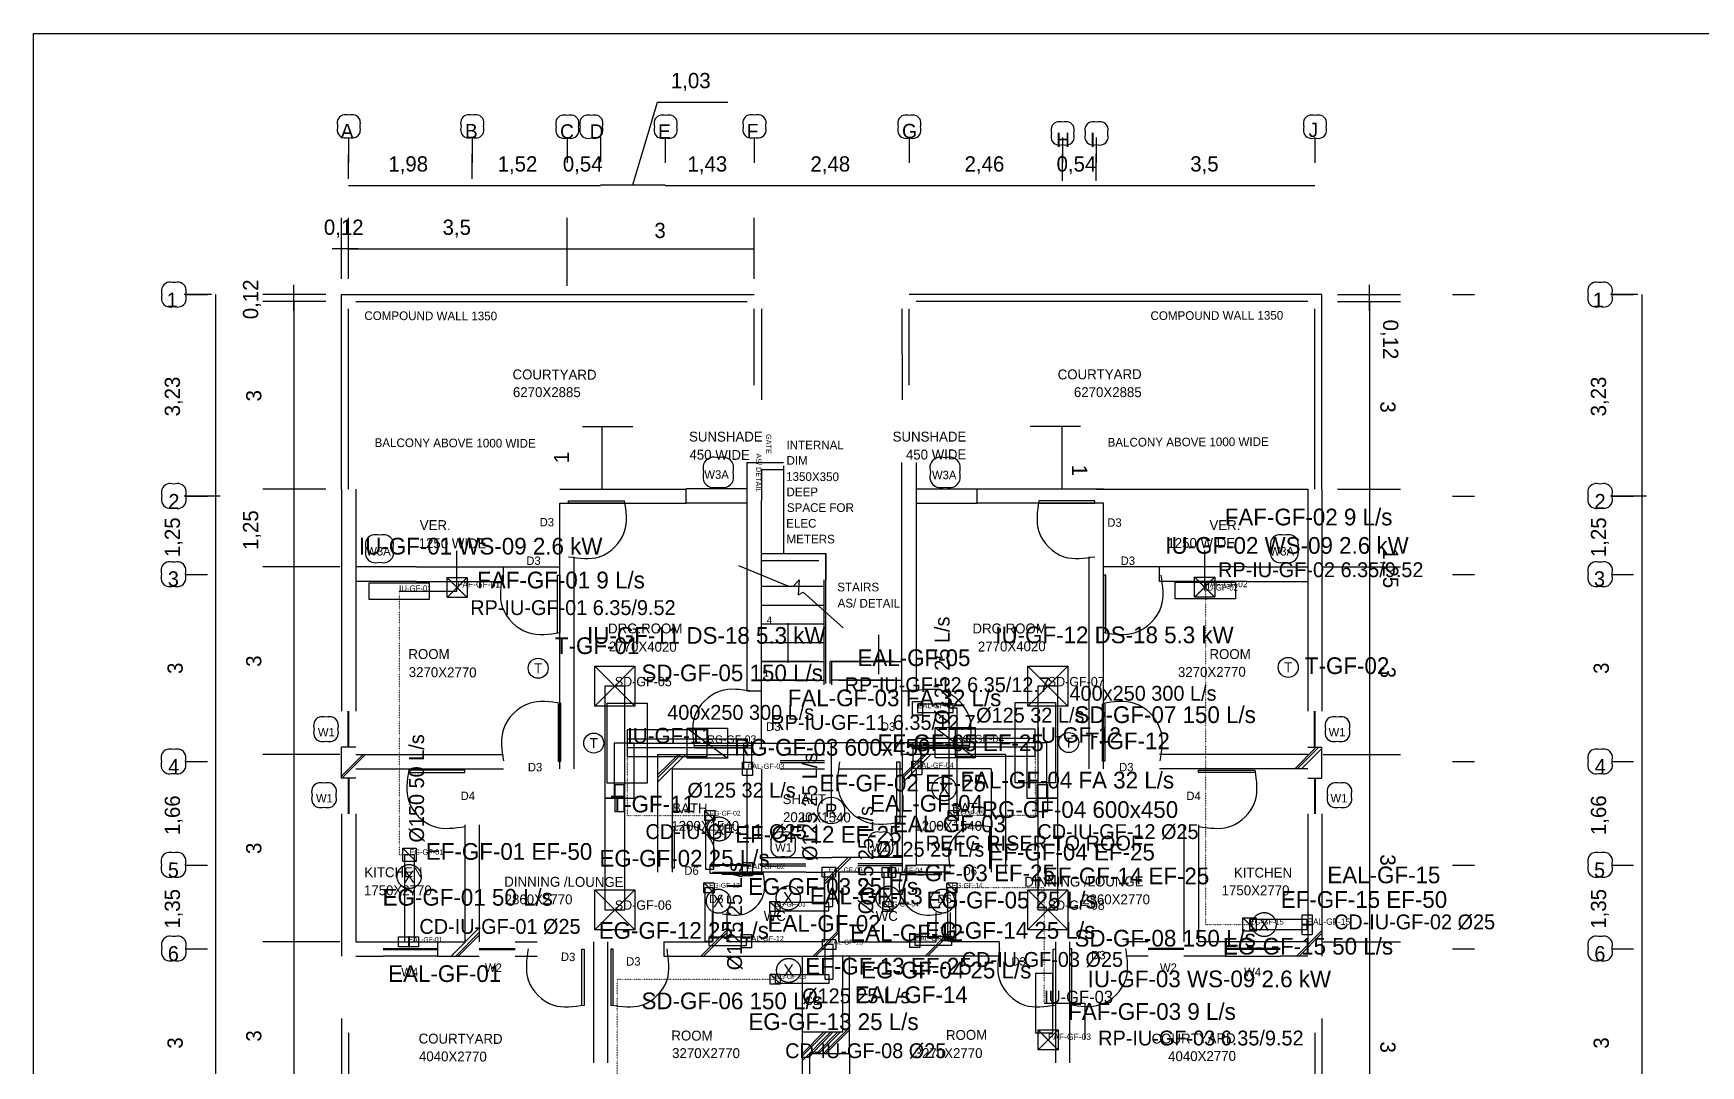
# Model space of a CAD drawing. Header units: millimetres. Extents: x 30 to 55791, y -4580 to 38782.
# Drawn here: x 2538 to 27496, y 23334 to 38782 of the extents above; entities that cross this region are included whole.
import ezdxf
from ezdxf.enums import TextEntityAlignment as Align

# ---------------------------------------------------------------- set-up
doc = ezdxf.new("R2010")
doc.units = ezdxf.units.MM
doc.linetypes.add('DASHED', pattern=[1.524, 1.27, -0.254])
doc.linetypes.add('DOT', pattern=[0.508, 0, -0.508])
for name, color, linetype in [('A-ARCH-REF', 8, 'CONTINUOUS'), ('M-ANNO', 7, 'CONTINUOUS'), ('M-CTRL', 200, 'CONTINUOUS'), ('M-DUCT-EXHS', 6, 'DASHED'), ('M-DUCT-FRSH', 4, 'DASHED'), ('M-DUCT-RETN', 3, 'CONTINUOUS'), ('M-DUCT-SUPP', 5, 'CONTINUOUS'), ('M-EQPM', 1, 'CONTINUOUS'), ('M-PIPE-COND', 140, 'DOT'), ('M-PIPE-REFG', 30, 'CONTINUOUS')]:
    doc.layers.add(name, color=color, linetype=linetype)

msp = doc.modelspace()

# ---------------------------------------------------------------- linework, layer by layer
at = {"layer": 'A-ARCH-REF'}
for p, q in [((2538, 2452), (2538, 38782)), ((2538, 38782), (55791, 38782)), ((11512, 36516), (11882, 37752)), ((11882, 37752), (12936, 37752)), ((7257, 37222), (7257, 36846)), ((9105, 37222), (9105, 36846)), ((10529, 37222), (10529, 36846)), ((11029, 37228), (11029, 36858)), ((11994, 37222), (11994, 36846)), ((13330, 37222), (13330, 36846)), ((15648, 37222), (15648, 36846)), ((17943, 37222), (17943, 36846)), ((18449, 37222), (18449, 36846)), ((21721, 37222), (21721, 36846)), ((7257, 36604), (7257, 36975)), ((9105, 36604), (9105, 36975)), ((9105, 36604), (9105, 36975)), ((17943, 36575), (17943, 36975)), ((18449, 36575), (18449, 36975)), ((7257, 36504), (9105, 36504)), ((9105, 36504), (10529, 36504)), ((10529, 36504), (11029, 36504)), ((11029, 36516), (11994, 36516)), ((11994, 36504), (13330, 36504)), ((13330, 36504), (15648, 36504)), ((15648, 36504), (17943, 36504)), ((17943, 36504), (18449, 36504)), ((18449, 36504), (21721, 36504)), ((7151, 35110), (7151, 36022)), ((7257, 35110), (7257, 36022)), ((7257, 35110), (7257, 36022)), ((10529, 35051), (10529, 36022)), ((10529, 35004), (10529, 36022)), ((13330, 35110), (13330, 36022)), ((7151, 35557), (7010, 35557)), ((7257, 35557), (7151, 35557)), ((7399, 35557), (7257, 35557)), ((7257, 35557), (10529, 35557)), ((10529, 35557), (13330, 35557)), ((6439, 34874), (6439, 35016)), ((22539, 34874), (22539, 35016)), ((5204, 34874), (4798, 34874)), ((4815, 34874), (5145, 34874)), ((5263, 34874), (5263, 31856)), ((6916, 34874), (5975, 34874)), ((6916, 34769), (5975, 34769)), ((6916, 34769), (5975, 34769)), ((6439, 34769), (6439, 34874)), ((6439, 34627), (6439, 34769)), ((6439, 34769), (6439, 31962)), ((7151, 34874), (13330, 34874)), ((7151, 31962), (7151, 34874)), ((7363, 34769), (13224, 34769)), ((21827, 34874), (15648, 34874)), ((21615, 34769), (15754, 34769)), ((21827, 31962), (21827, 34874)), ((22062, 34874), (23004, 34874)), ((22062, 34769), (23004, 34769)), ((22062, 34769), (23004, 34769)), ((22539, 34769), (22539, 34874)), ((22539, 34627), (22539, 34769)), ((22539, 34769), (22539, 31962)), ((23781, 34874), (24110, 34874)), ((26558, 34874), (26146, 34874)), ((26170, 34874), (26493, 34874)), ((26617, 34874), (26617, 31856)), ((7257, 31962), (7257, 34657)), ((13330, 33515), (13330, 34657)), ((13436, 34657), (13436, 33297)), ((15537, 34657), (15542, 33297)), ((15648, 33515), (15648, 34657)), ((21721, 31962), (21721, 34657)), ((10759, 32897), (11512, 32897)), ((11047, 32897), (11047, 31962)), ((18214, 32897), (17461, 32897)), ((17932, 32897), (17932, 31962)), ((13218, 32362), (13218, 28943)), ((13218, 32362), (13765, 32362)), ((13436, 32256), (13436, 31791)), ((13436, 32256), (13765, 32256)), ((13765, 32309), (13765, 30997)), ((15537, 28937), (15537, 32362)), ((15754, 32362), (15754, 28937)), ((6916, 31962), (5975, 31962)), ((6916, 31962), (5975, 31962)), ((6439, 31962), (6439, 30797)), ((7151, 31962), (7151, 28637)), ((7363, 31962), (7363, 30579)), ((10417, 31962), (12312, 31962)), ((10759, 31962), (11512, 31962)), ((12312, 31750), (12312, 31968)), ((13218, 31968), (12312, 31968)), ((13218, 31968), (13218, 31750)), ((15754, 31968), (15754, 31750)), ((15754, 31968), (16666, 31968)), ((16666, 31750), (16666, 31968)), ((18555, 31962), (16666, 31962)), ((18214, 31962), (17461, 31962)), ((18449, 31962), (21615, 31962)), ((21615, 31962), (21615, 30579)), ((21827, 31962), (21827, 28637)), ((22062, 31962), (23004, 31962)), ((22062, 31962), (23004, 31962)), ((22539, 31962), (22539, 30797)), ((5333, 31856), (4798, 31856)), ((5333, 31856), (4798, 31856)), ((4815, 31856), (5145, 31856)), ((5263, 31856), (5263, 30685)), ((10417, 31750), (12312, 31750)), ((10417, 30797), (10417, 31750)), ((10547, 31750), (10547, 31785)), ((10547, 31785), (11388, 31785)), ((11388, 31750), (10547, 31750)), ((13218, 31750), (12312, 31750)), ((13436, 28943), (13436, 31791)), ((15754, 31750), (16666, 31750)), ((18555, 31750), (16666, 31750)), ((18426, 31785), (17590, 31785)), ((17590, 31750), (18426, 31750)), ((18426, 31750), (18426, 31785)), ((18555, 30797), (18555, 31750)), ((23781, 31856), (24110, 31856)), ((26687, 31856), (26146, 31856)), ((26687, 31856), (26146, 31856)), ((26170, 31856), (26493, 31856)), ((26617, 31856), (26617, 30685)), ((10417, 27778), (10417, 30950)), ((10635, 27778), (10635, 30950)), ((13436, 30997), (14401, 30997)), ((14401, 29055), (14401, 30997)), ((14401, 30997), (14401, 30602)), ((18343, 27778), (18343, 30950)), ((18555, 27778), (18555, 30950)), ((7128, 30797), (5975, 30797)), ((7128, 30797), (5975, 30797)), ((6439, 30797), (6439, 27990)), ((8275, 30797), (7363, 30797)), ((8275, 30797), (9576, 30797)), ((9576, 30579), (9576, 30797)), ((9576, 30797), (10417, 30797)), ((13095, 30820), (13842, 30508)), ((13436, 30891), (14295, 30891)), ((19397, 30797), (18555, 30797)), ((20703, 30797), (19397, 30797)), ((19397, 30579), (19397, 30797)), ((20703, 30797), (21615, 30797)), ((21845, 30797), (23004, 30797)), ((21845, 30797), (23004, 30797)), ((22539, 30797), (22539, 27990)), ((4815, 30685), (5145, 30685)), ((5263, 30685), (5263, 27884)), ((7363, 30685), (7363, 28637)), ((8275, 30579), (7363, 30579)), ((8275, 30579), (9576, 30579)), ((10382, 29814), (10382, 30673)), ((10382, 30673), (10417, 30673)), ((10417, 30673), (10417, 29814)), ((13436, 30508), (14377, 30508)), ((13842, 30508), (13918, 30508)), ((13918, 30508), (14001, 30602)), ((14001, 30602), (13989, 30379)), ((14377, 29031), (14377, 30602)), ((18591, 30673), (18555, 30673)), ((18555, 30673), (18555, 29814)), ((18591, 29814), (18591, 30673)), ((20703, 30579), (19397, 30579)), ((20703, 30579), (21615, 30579)), ((21615, 30685), (21615, 28637)), ((23781, 30685), (24110, 30685)), ((26170, 30685), (26493, 30685)), ((26617, 30685), (26617, 27884)), ((13436, 30226), (14377, 30226)), ((13989, 30379), (14060, 30420)), ((14060, 30420), (14660, 29885)), ((13830, 29955), (13830, 29720)), ((13436, 29943), (14377, 29943)), ((13830, 29720), (13830, 29361)), ((15195, 29426), (15195, 29779)), ((13436, 29667), (14377, 29667)), ((13436, 29384), (14377, 29384)), ((14295, 29384), (13436, 29384)), ((15431, 29384), (14466, 29384)), ((14466, 29055), (14466, 29384)), ((14489, 29384), (15537, 29384)), ((14489, 29031), (14489, 29384)), ((15195, 29190), (15195, 29426)), ((13436, 29102), (14377, 29102)), ((14271, 29102), (13436, 29102)), ((15431, 29102), (14489, 29102)), ((14595, 29102), (15537, 29102)), ((10394, 28749), (10394, 27890)), ((10435, 27890), (10435, 28749)), ((13218, 28943), (13436, 28943)), ((13436, 28102), (13436, 28943)), ((15537, 28102), (15537, 28943)), ((15754, 28937), (15537, 28937)), ((18543, 27890), (18543, 28749)), ((18579, 28749), (18579, 27890)), ((7251, 28102), (7251, 28637)), ((7263, 28102), (7263, 28637)), ((21715, 28102), (21715, 28637)), ((21727, 28102), (21727, 28637)), ((7128, 27990), (5975, 27990)), ((7128, 27990), (5975, 27990)), ((6439, 27990), (6439, 25189)), ((7363, 28102), (7151, 28102)), ((7151, 27637), (7151, 28102)), ((7151, 27666), (7475, 27990)), ((7157, 27637), (7510, 27990)), ((7363, 27990), (9576, 27990)), ((11882, 27643), (12230, 27990)), ((11882, 27684), (12194, 27990)), ((11882, 27578), (12300, 27990)), ((11882, 27990), (11882, 26230)), ((11882, 27990), (13436, 27990)), ((12436, 28125), (13289, 28125)), ((13289, 28084), (12436, 28084)), ((13289, 28125), (13289, 28084)), ((13718, 27990), (14383, 27990)), ((15542, 27631), (15901, 27990)), ((15542, 27666), (15866, 27990)), ((15542, 27560), (15972, 27990)), ((15542, 27990), (15542, 26230)), ((17090, 27990), (15542, 27990)), ((16543, 28125), (15690, 28125)), ((15690, 28125), (15690, 28084)), ((15690, 28084), (16543, 28084)), ((17090, 27990), (17090, 26230)), ((21615, 27990), (19397, 27990)), ((21421, 27778), (21739, 28102)), ((21456, 27778), (21780, 28102)), ((21521, 27778), (21827, 28078)), ((21615, 28102), (21827, 28102)), ((21827, 27637), (21827, 28102)), ((21845, 27990), (23004, 27990)), ((21845, 27990), (23004, 27990)), ((22539, 27990), (22539, 25189)), ((4815, 27884), (5145, 27884)), ((5263, 27884), (5263, 26336)), ((7363, 27778), (9576, 27778)), ((8999, 27754), (8152, 27754)), ((8152, 27719), (8999, 27719)), ((8999, 27719), (8999, 27754)), ((10394, 27890), (10435, 27890)), ((12100, 27778), (12100, 26230)), ((12100, 27778), (13218, 27778)), ((13218, 27778), (13218, 26336)), ((13436, 27778), (13436, 26230)), ((13718, 27902), (14383, 27902)), ((13718, 27872), (14383, 27872)), ((13718, 27778), (14383, 27778)), ((14595, 27778), (15542, 27778)), ((15466, 26978), (15466, 27878)), ((15466, 27878), (15507, 27878)), ((15507, 27878), (15507, 26978)), ((15754, 27778), (15754, 26336)), ((16878, 27778), (15754, 27778)), ((16878, 27778), (16878, 26230)), ((18579, 27890), (18543, 27890)), ((21615, 27778), (19397, 27778)), ((19979, 27719), (19979, 27754)), ((19979, 27754), (20827, 27754)), ((20827, 27719), (19979, 27719)), ((23781, 27884), (24110, 27884)), ((26170, 27884), (26493, 27884)), ((26617, 27884), (26617, 26336)), ((7363, 27637), (7151, 27637)), ((7251, 27637), (7251, 27101)), ((7263, 27637), (7263, 27101)), ((21615, 27637), (21827, 27637)), ((21715, 27637), (21715, 27101)), ((21727, 27637), (21727, 27101)), ((7151, 27101), (7151, 24971)), ((7363, 27101), (7363, 25189)), ((21615, 27101), (21615, 25189)), ((21827, 27101), (21827, 24971)), ((8999, 26937), (8999, 25189)), ((9211, 26937), (9211, 25189)), ((12100, 26289), (12100, 26907)), ((12130, 26907), (12130, 26289)), ((16849, 26907), (16849, 26289)), ((16872, 26289), (16872, 26907)), ((19762, 26937), (19762, 25189)), ((19979, 26937), (19979, 25189)), ((4815, 26336), (5145, 26336)), ((5263, 26336), (5263, 25083)), ((12130, 26289), (12100, 26289)), ((12706, 26336), (13218, 26336)), ((12706, 26230), (13436, 26230)), ((12847, 26195), (12847, 26219)), ((12847, 26219), (13465, 26219)), ((13436, 26230), (13106, 26230)), ((13436, 26448), (14101, 26448)), ((13436, 26354), (14101, 26354)), ((13436, 26325), (14101, 26325)), ((14101, 26230), (13436, 26230)), ((14101, 26448), (14489, 26448)), ((14101, 26230), (14383, 26230)), ((14101, 26230), (14383, 26230)), ((14383, 26048), (14778, 26448)), ((14383, 26089), (14736, 26448)), ((14383, 26230), (14383, 25189)), ((14383, 26230), (14383, 25189)), ((14383, 26230), (14383, 25189)), ((14383, 25189), (14383, 26230)), ((14383, 25189), (14383, 26230)), ((14383, 25189), (14383, 26230)), ((14878, 26448), (14489, 26448)), ((14595, 26230), (14595, 25189)), ((14878, 26230), (14595, 26230)), ((14595, 26230), (14595, 25189)), ((14878, 26230), (14595, 26230)), ((14595, 26230), (14595, 25189)), ((14595, 25189), (14595, 26230)), ((14595, 25189), (14595, 26230)), ((14595, 25189), (14595, 26230)), ((15542, 26448), (14878, 26448)), ((15542, 26354), (14878, 26354)), ((15542, 26325), (14878, 26325)), ((14878, 26230), (15542, 26230)), ((16131, 26219), (15513, 26219)), ((16266, 26230), (15542, 26230)), ((15542, 26230), (15872, 26230)), ((16266, 26336), (15754, 26336)), ((16131, 26195), (16131, 26219)), ((16849, 26289), (16872, 26289)), ((23781, 26336), (24110, 26336)), ((26170, 26336), (26493, 26336)), ((26617, 26336), (26617, 25083)), ((13465, 26195), (12847, 26195)), ((15513, 26195), (16131, 26195)), ((12706, 25189), (12706, 25624)), ((12924, 25189), (12924, 25624)), ((16054, 25189), (16054, 25624)), ((16266, 25189), (16266, 25624)), ((8793, 24971), (9211, 25395)), ((8864, 24971), (9211, 25324)), ((8899, 24971), (9211, 25289)), ((12530, 24971), (12924, 25365)), ((12571, 24971), (12924, 25324)), ((14213, 24971), (14595, 25360)), ((14248, 24971), (14595, 25324)), ((15890, 24971), (16266, 25354)), ((15925, 24971), (16266, 25318)), ((21444, 24971), (21827, 25354)), ((21486, 24971), (21827, 25318)), ((4815, 25083), (5145, 25083)), ((5263, 25083), (5263, 22276)), ((7128, 25189), (5975, 25189)), ((7128, 25189), (5975, 25189)), ((6439, 25189), (6439, 22388)), ((7363, 25189), (7775, 25189)), ((7363, 24971), (7775, 24971)), ((7775, 25189), (8587, 25189)), ((7775, 25089), (8587, 25089)), ((7775, 25071), (8587, 25071)), ((8587, 24971), (7775, 24971)), ((8587, 25189), (8587, 24971)), ((8587, 24971), (9211, 24971)), ((8593, 25189), (8999, 25189)), ((9211, 25089), (9752, 25089)), ((9211, 25071), (9752, 25071)), ((9752, 25189), (10082, 25189)), ((9752, 24971), (10082, 24971)), ((10747, 24236), (10747, 25077)), ((10747, 25077), (10782, 25077)), ((10782, 25077), (10782, 24236)), ((10923, 25189), (10923, 23376)), ((11135, 25189), (11135, 23376)), ((11218, 25077), (11182, 25077)), ((11182, 25077), (11182, 24236)), ((11218, 24236), (11218, 25077)), ((11977, 25189), (12706, 25189)), ((11977, 25189), (11977, 24971)), ((11977, 24971), (14507, 24971)), ((14383, 25189), (12924, 25189)), ((14054, 23841), (14054, 24971)), ((16996, 24971), (14466, 24971)), ((14595, 25189), (16054, 25189)), ((14654, 23841), (14654, 24971)), ((14754, 23518), (14754, 24971)), ((16996, 25189), (16266, 25189)), ((16996, 25189), (16996, 24971)), ((17802, 24236), (17802, 25077)), ((17802, 25077), (17837, 25077)), ((17837, 25189), (17837, 23376)), ((17837, 25077), (17837, 24236)), ((18049, 25189), (18049, 23376)), ((18085, 25083), (18049, 25083)), ((18049, 25083), (18049, 24241)), ((18085, 24241), (18085, 25083)), ((19226, 25189), (18891, 25189)), ((19226, 24971), (18891, 24971)), ((19762, 25089), (19226, 25089)), ((19762, 25071), (19226, 25071)), ((20385, 24971), (19762, 24971)), ((20379, 25189), (19979, 25189)), ((21203, 25189), (20385, 25189)), ((20385, 25189), (20385, 24971)), ((21203, 25089), (20385, 25089)), ((21203, 25071), (20385, 25071)), ((20385, 24971), (21203, 24971)), ((21615, 25189), (21203, 25189)), ((21615, 24971), (21203, 24971)), ((21845, 25189), (23004, 25189)), ((21845, 25189), (23004, 25189)), ((22539, 25189), (22539, 22388)), ((23781, 25083), (24110, 25083)), ((26170, 25083), (26493, 25083)), ((26617, 25083), (26617, 22276)), ((7151, 24041), (7151, 22170)), ((21827, 24041), (21827, 22170)), ((7257, 23824), (7257, 22388)), ((14477, 23841), (14054, 23412)), ((14372, 23841), (14054, 23518)), ((14413, 23841), (14054, 23482)), ((14054, 22388), (14054, 23841)), ((14054, 23841), (14654, 23841)), ((14513, 23841), (14195, 23518)), ((14583, 23841), (14260, 23518)), ((14619, 23841), (14295, 23518)), ((14754, 23906), (14366, 23518)), ((14754, 23871), (14401, 23518)), ((21721, 23824), (21721, 22388)), ((14160, 22388), (14160, 23518)), ((14160, 23518), (14754, 23518)), ((14754, 23518), (14754, 22388))]:
    msp.add_line(p, q, dxfattribs=at)
for points in [[(7260, 37558), (7168, 37558), (7093, 37483), (7093, 37390)], [(7428, 37390), (7428, 37483), (7353, 37558), (7260, 37558)], [(9108, 37558), (9015, 37558), (8940, 37483), (8940, 37390)], [(9276, 37390), (9276, 37483), (9201, 37558), (9108, 37558)], [(10532, 37552), (10439, 37552), (10364, 37477), (10364, 37384)], [(10700, 37384), (10700, 37477), (10625, 37552), (10532, 37552)], [(10891, 37552), (10798, 37552), (10723, 37477), (10723, 37384)], [(11059, 37384), (11059, 37477), (10984, 37552), (10891, 37552)], [(12003, 37552), (11910, 37552), (11835, 37477), (11835, 37384)], [(12171, 37384), (12171, 37477), (12096, 37552), (12003, 37552)], [(13333, 37558), (13240, 37558), (13165, 37483), (13165, 37390)], [(13501, 37390), (13501, 37483), (13426, 37558), (13333, 37558)], [(15651, 37552), (15559, 37552), (15484, 37477), (15484, 37384)], [(15819, 37384), (15819, 37477), (15744, 37552), (15651, 37552)], [(17946, 37452), (17854, 37452), (17779, 37377), (17779, 37284)], [(18114, 37284), (18114, 37377), (18039, 37452), (17946, 37452)], [(18452, 37452), (18360, 37452), (18285, 37377), (18285, 37284)], [(18620, 37284), (18620, 37377), (18545, 37452), (18452, 37452)], [(21724, 37552), (21631, 37552), (21556, 37477), (21556, 37384)], [(21892, 37384), (21892, 37477), (21817, 37552), (21724, 37552)], [(7093, 37390), (7093, 37297), (7168, 37222), (7260, 37222)], [(7260, 37222), (7353, 37222), (7428, 37297), (7428, 37390)], [(8940, 37390), (8940, 37297), (9015, 37222), (9108, 37222)], [(9108, 37222), (9201, 37222), (9276, 37297), (9276, 37390)], [(10364, 37384), (10364, 37292), (10439, 37216), (10532, 37216)], [(10532, 37216), (10625, 37216), (10700, 37292), (10700, 37384)], [(10723, 37384), (10723, 37292), (10798, 37216), (10891, 37216)], [(10891, 37216), (10984, 37216), (11059, 37292), (11059, 37384)], [(11835, 37384), (11835, 37292), (11910, 37216), (12003, 37216)], [(12003, 37216), (12096, 37216), (12171, 37292), (12171, 37384)], [(13165, 37390), (13165, 37297), (13240, 37222), (13333, 37222)], [(13333, 37222), (13426, 37222), (13501, 37297), (13501, 37390)], [(15484, 37384), (15484, 37292), (15559, 37216), (15651, 37216)], [(15651, 37216), (15744, 37216), (15819, 37292), (15819, 37384)], [(17779, 37284), (17779, 37191), (17854, 37116), (17946, 37116)], [(17946, 37116), (18039, 37116), (18114, 37191), (18114, 37284)], [(18285, 37284), (18285, 37191), (18360, 37116), (18452, 37116)], [(18452, 37116), (18545, 37116), (18620, 37191), (18620, 37284)], [(21556, 37384), (21556, 37292), (21631, 37216), (21724, 37216)], [(21724, 37216), (21817, 37216), (21892, 37292), (21892, 37384)], [(4642, 35051), (4543, 35051), (4462, 34971), (4462, 34872)], [(4821, 34872), (4821, 34971), (4741, 35051), (4642, 35051)], [(25990, 35051), (25891, 35051), (25811, 34971), (25811, 34872)], [(26170, 34872), (26170, 34971), (26089, 35051), (25990, 35051)], [(4462, 34872), (4462, 34772), (4543, 34692), (4642, 34692)], [(4642, 34692), (4741, 34692), (4821, 34772), (4821, 34872)], [(25811, 34872), (25811, 34772), (25891, 34692), (25990, 34692)], [(25990, 34692), (26089, 34692), (26170, 34772), (26170, 34872)], [(12792, 32432), (12670, 32432), (12571, 32334), (12571, 32212)], [(12571, 32212), (12571, 32090), (12670, 31991), (12792, 31991)], [(13012, 32212), (13012, 32334), (12913, 32432), (12792, 32432)], [(12792, 31991), (12913, 31991), (13012, 32090), (13012, 32212)], [(16187, 32432), (16065, 32432), (15966, 32334), (15966, 32212)], [(15966, 32212), (15966, 32090), (16065, 31991), (16187, 31991)], [(16407, 32212), (16407, 32334), (16309, 32432), (16187, 32432)], [(16187, 31991), (16309, 31991), (16407, 32090), (16407, 32212)], [(4642, 32038), (4543, 32038), (4462, 31958), (4462, 31859)], [(4821, 31859), (4821, 31958), (4741, 32038), (4642, 32038)], [(25990, 32038), (25891, 32038), (25811, 31958), (25811, 31859)], [(26170, 31859), (26170, 31958), (26089, 32038), (25990, 32038)], [(4462, 31859), (4462, 31760), (4543, 31679), (4642, 31679)], [(4642, 31679), (4741, 31679), (4821, 31760), (4821, 31859)], [(10550, 30950), (11013, 30950), (11388, 31325), (11388, 31788)], [(17590, 31788), (17590, 31325), (17966, 30950), (18429, 30950)], [(25811, 31859), (25811, 31760), (25891, 31679), (25990, 31679)], [(25990, 31679), (26089, 31679), (26170, 31760), (26170, 31859)], [(7719, 31273), (7607, 31273), (7516, 31182), (7516, 31070)], [(7922, 31070), (7922, 31182), (7831, 31273), (7719, 31273)], [(21265, 31273), (21153, 31273), (21062, 31182), (21062, 31070)], [(21468, 31070), (21468, 31182), (21377, 31273), (21265, 31273)], [(7516, 31070), (7516, 30958), (7607, 30867), (7719, 30867)], [(7719, 30867), (7831, 30867), (7922, 30958), (7922, 31070)], [(21062, 31070), (21062, 30958), (21153, 30867), (21265, 30867)], [(21265, 30867), (21377, 30867), (21468, 30958), (21468, 31070)], [(4636, 30867), (4537, 30867), (4456, 30787), (4456, 30688)], [(4815, 30688), (4815, 30787), (4735, 30867), (4636, 30867)], [(25990, 30867), (25891, 30867), (25811, 30787), (25811, 30688)], [(26170, 30688), (26170, 30787), (26089, 30867), (25990, 30867)], [(4456, 30688), (4456, 30589), (4537, 30508), (4636, 30508)], [(4636, 30508), (4735, 30508), (4815, 30589), (4815, 30688)], [(9558, 30676), (9558, 30200), (9944, 29814), (10420, 29814)], [(18558, 29814), (19034, 29814), (19420, 30200), (19420, 30676)], [(25811, 30688), (25811, 30589), (25891, 30508), (25990, 30508)], [(25990, 30508), (26089, 30508), (26170, 30589), (26170, 30688)], [(13292, 28937), (12819, 28937), (12436, 28557), (12436, 28087)], [(16549, 28087), (16549, 28557), (16165, 28937), (15693, 28937)], [(10438, 28755), (9962, 28755), (9576, 28369), (9576, 27893)], [(19408, 27893), (19408, 28369), (19023, 28755), (18546, 28755)], [(6919, 28549), (6820, 28549), (6740, 28468), (6740, 28369)], [(7098, 28369), (7098, 28468), (7018, 28549), (6919, 28549)], [(22059, 28549), (21960, 28549), (21880, 28468), (21880, 28369)], [(22239, 28369), (22239, 28468), (22159, 28549), (22059, 28549)], [(6740, 28369), (6740, 28270), (6820, 28190), (6919, 28190)], [(6919, 28190), (7018, 28190), (7098, 28270), (7098, 28369)], [(21880, 28369), (21880, 28270), (21960, 28190), (22059, 28190)], [(22059, 28190), (22159, 28190), (22239, 28270), (22239, 28369)], [(4636, 28066), (4537, 28066), (4456, 27986), (4456, 27887)], [(4815, 27887), (4815, 27986), (4735, 28066), (4636, 28066)], [(25990, 28066), (25891, 28066), (25811, 27986), (25811, 27887)], [(26170, 27887), (26170, 27986), (26089, 28066), (25990, 28066)], [(4456, 27887), (4456, 27788), (4537, 27707), (4636, 27707)], [(4636, 27707), (4735, 27707), (4815, 27788), (4815, 27887)], [(8158, 27757), (8158, 27291), (8536, 26913), (9002, 26913)], [(14607, 27881), (14607, 27382), (15011, 26978), (15510, 26978)], [(19982, 26913), (20449, 26913), (20827, 27291), (20827, 27757)], [(25811, 27887), (25811, 27788), (25891, 27707), (25990, 27707)], [(25990, 27707), (26089, 27707), (26170, 27788), (26170, 27887)], [(6890, 27560), (6790, 27560), (6710, 27480), (6710, 27381)], [(7069, 27381), (7069, 27480), (6989, 27560), (6890, 27560)], [(22089, 27560), (21990, 27560), (21909, 27480), (21909, 27381)], [(22268, 27381), (22268, 27480), (22188, 27560), (22089, 27560)], [(6710, 27381), (6710, 27282), (6790, 27201), (6890, 27201)], [(6890, 27201), (6989, 27201), (7069, 27282), (7069, 27381)], [(21909, 27381), (21909, 27282), (21990, 27201), (22089, 27201)], [(22089, 27201), (22188, 27201), (22268, 27282), (22268, 27381)], [(12718, 26292), (12718, 26632), (12443, 26907), (12103, 26907)], [(13762, 26825), (13663, 26825), (13583, 26744), (13583, 26645)], [(13942, 26645), (13942, 26744), (13862, 26825), (13762, 26825)], [(15222, 26825), (15123, 26825), (15042, 26744), (15042, 26645)], [(15401, 26645), (15401, 26744), (15321, 26825), (15222, 26825)], [(16875, 26907), (16536, 26907), (16260, 26632), (16260, 26292)], [(4636, 26519), (4537, 26519), (4456, 26438), (4456, 26339)], [(4815, 26339), (4815, 26438), (4735, 26519), (4636, 26519)], [(13583, 26645), (13583, 26546), (13663, 26466), (13762, 26466)], [(13762, 26466), (13862, 26466), (13942, 26546), (13942, 26645)], [(15042, 26645), (15042, 26546), (15123, 26466), (15222, 26466)], [(15222, 26466), (15321, 26466), (15401, 26546), (15401, 26645)], [(25990, 26519), (25891, 26519), (25811, 26438), (25811, 26339)], [(26170, 26339), (26170, 26438), (26089, 26519), (25990, 26519)], [(4456, 26339), (4456, 26240), (4537, 26160), (4636, 26160)], [(4636, 26160), (4735, 26160), (4815, 26240), (4815, 26339)], [(12850, 25607), (13190, 25607), (13465, 25882), (13465, 26222)], [(15519, 26222), (15519, 25882), (15794, 25607), (16134, 25607)], [(25811, 26339), (25811, 26240), (25891, 26160), (25990, 26160)], [(25990, 26160), (26089, 26160), (26170, 26240), (26170, 26339)], [(4642, 25265), (4543, 25265), (4462, 25185), (4462, 25086)], [(4821, 25086), (4821, 25185), (4741, 25265), (4642, 25265)], [(25990, 25265), (25891, 25265), (25811, 25185), (25811, 25086)], [(26170, 25086), (26170, 25185), (26089, 25265), (25990, 25265)], [(4462, 25086), (4462, 24987), (4543, 24906), (4642, 24906)], [(4642, 24906), (4741, 24906), (4821, 24987), (4821, 25086)], [(9946, 25080), (9946, 24617), (10322, 24241), (10785, 24241)], [(11185, 24241), (11648, 24241), (12024, 24617), (12024, 25080)], [(17002, 25080), (17002, 24617), (17377, 24241), (17840, 24241)], [(18052, 24247), (18515, 24247), (18891, 24623), (18891, 25086)], [(25811, 25086), (25811, 24987), (25891, 24906), (25990, 24906)], [(25990, 24906), (26089, 24906), (26170, 24987), (26170, 25086)]]:
    msp.add_spline(points, degree=3, dxfattribs=at)
at = {"layer": 'M-CTRL'}
for centre in [(10095, 29280), (21322, 29294), (10927, 28161), (18037, 28169)]:
    msp.add_circle(centre, 150, dxfattribs=at)
at = {"layer": 'M-DUCT-EXHS'}
for p, q in [((12588, 27150), (12738, 27000)), ((16231, 27150), (16381, 27000)), ((8067, 26590), (8267, 26390)), ((12577, 26070), (12727, 25920)), ((16212, 26071), (16362, 25921)), ((13561, 25790), (13711, 25640)), ((15255, 25790), (15405, 25640)), ((20645, 25546), (20845, 25346)), ((13567, 24705), (13717, 24555))]:
    msp.add_line(p, q, dxfattribs=at)
for points in [[(15699, 28781), (15849, 28781), (15849, 28581), (15699, 28581)], [(12588, 27150), (12738, 27150), (12738, 27000), (12588, 27000)], [(16231, 27150), (16381, 27150), (16381, 27000), (16231, 27000)], [(8067, 26590), (8267, 26590), (8267, 26390), (8067, 26390)], [(13155, 26375), (13305, 26375), (13305, 26175), (13155, 26175)], [(14345, 26302), (14545, 26302), (14545, 26152), (14345, 26152)], [(15245, 26297), (15445, 26297), (15445, 26147), (15245, 26147)], [(12577, 26070), (12727, 26070), (12727, 25920), (12577, 25920)], [(16212, 26071), (16362, 26071), (16362, 25921), (16212, 25921)], [(13561, 25790), (13711, 25790), (13711, 25640), (13561, 25640)], [(15255, 25790), (15405, 25790), (15405, 25640), (15255, 25640)], [(20645, 25546), (20845, 25546), (20845, 25346), (20645, 25346)], [(21533, 25591), (21683, 25591), (21683, 25291), (21533, 25291)], [(8005, 25261), (8305, 25261), (8305, 25111), (8005, 25111)], [(13140, 25295), (13290, 25295), (13290, 25095), (13140, 25095)], [(14350, 25222), (14550, 25222), (14550, 25072), (14350, 25072)], [(15659, 25302), (15809, 25302), (15809, 25102), (15659, 25102)], [(13567, 24705), (13717, 24705), (13717, 24555), (13567, 24555)]]:
    msp.add_lwpolyline(points, close=True, dxfattribs=at)
at = {"layer": 'M-DUCT-EXHS', "linetype": 'DASHED'}
for points in [[(16306, 28744), (15774, 28744), (15774, 28619), (16306, 28619)], [(16368, 27075), (16368, 28681), (16243, 28681), (16243, 27075)], [(12601, 27075), (12601, 26275), (12726, 26275), (12726, 27075)], [(8092, 26490), (8092, 25186), (8242, 25186), (8242, 26490)], [(12663, 26213), (13230, 26213), (13230, 26338), (12663, 26338)], [(14507, 25715), (14507, 26227), (14382, 26227), (14382, 25715)], [(15392, 25715), (15392, 26222), (15267, 26222), (15267, 25715)], [(15330, 26159), (15345, 26159), (15345, 26284), (15330, 26284)], [(12590, 25995), (12590, 25195), (12715, 25195), (12715, 25995)], [(16224, 25996), (16224, 25202), (16349, 25202), (16349, 25996)], [(13636, 25652), (14445, 25652), (14445, 25777), (13636, 25777)], [(20745, 25371), (21608, 25371), (21608, 25521), (20745, 25521)], [(8167, 25261), (8155, 25261), (8155, 25111), (8167, 25111)], [(12652, 25133), (13215, 25133), (13215, 25258), (12652, 25258)], [(16287, 25264), (15734, 25264), (15734, 25139), (16287, 25139)], [(21533, 25446), (21533, 25441), (21683, 25441), (21683, 25446)], [(14513, 24630), (14513, 25147), (14388, 25147), (14388, 24630)], [(13642, 24567), (14450, 24567), (14450, 24692), (13642, 24692)]]:
    msp.add_lwpolyline(points, close=True, dxfattribs=at)
at = {"layer": 'M-DUCT-EXHS'}
for centre in [(16173, 27477), (12805, 26875), (8164, 26164), (12793, 25795), (13838, 25843), (15334, 25842), (16149, 25797), (20961, 25445), (13844, 24759)]:
    msp.add_circle(centre, 180, dxfattribs=at)
at = {"layer": 'M-DUCT-FRSH'}
for p, q in [((8732, 30639), (9032, 30339)), ((9032, 30639), (8732, 30339)), ((19922, 30644), (20222, 30344)), ((20222, 30644), (19922, 30344)), ((17578, 23869), (17878, 23569)), ((17878, 23869), (17578, 23569))]:
    msp.add_line(p, q, dxfattribs=at)
for points in [[(8732, 30639), (9032, 30639), (9032, 30339), (8732, 30339)], [(19922, 30644), (20222, 30644), (20222, 30344), (19922, 30344)], [(13155, 27874), (13305, 27874), (13305, 27674), (13155, 27674)], [(15690, 27888), (15840, 27888), (15840, 27688), (15690, 27688)], [(17578, 23869), (17878, 23869), (17878, 23569), (17578, 23569)]]:
    msp.add_lwpolyline(points, close=True, dxfattribs=at)
at = {"layer": 'M-DUCT-FRSH', "linetype": 'DASHED'}
for points in [[(13230, 28221), (11427, 28221), (11427, 28096), (13230, 28096)], [(15765, 28104), (17537, 28104), (17537, 28229), (15765, 28229)], [(13292, 27774), (13292, 28159), (13167, 28159), (13167, 27774)], [(15828, 27788), (15828, 28167), (15703, 28167), (15703, 27788)]]:
    msp.add_lwpolyline(points, close=True, dxfattribs=at)
at = {"layer": 'M-DUCT-RETN'}
for p, q in [((12327, 28384), (12927, 27934)), ((16037, 28392), (16637, 27942))]:
    msp.add_line(p, q, dxfattribs=at)
at = {"layer": 'M-DUCT-RETN', "linetype": 'CONTINUOUS'}
for points in [[(12627, 28359), (11427, 28359), (11427, 27959), (12627, 27959)], [(16337, 27967), (17537, 27967), (17537, 28367), (16337, 28367)]]:
    msp.add_lwpolyline(points, close=True, dxfattribs=at)
at = {"layer": 'M-DUCT-RETN'}
for points in [[(12327, 28384), (12927, 28384), (12927, 27934), (12327, 27934)], [(16037, 28392), (16637, 28392), (16637, 27942), (16037, 27942)]]:
    msp.add_lwpolyline(points, close=True, dxfattribs=at)
at = {"layer": 'M-DUCT-SUPP'}
for p, q in [((10942, 29311), (11542, 28711)), ((11542, 29311), (10942, 28711)), ((17423, 29311), (18023, 28711)), ((18023, 29311), (17423, 28711)), ((10942, 25966), (11542, 25366)), ((11542, 25966), (10942, 25366)), ((17423, 25966), (18023, 25366)), ((18023, 25966), (17423, 25366))]:
    msp.add_line(p, q, dxfattribs=at)
for points in [[(10942, 29311), (11542, 29311), (11542, 28711), (10942, 28711)], [(17423, 29311), (18023, 29311), (18023, 28711), (17423, 28711)], [(10942, 25966), (11542, 25966), (11542, 25366), (10942, 25366)], [(17423, 25966), (18023, 25966), (18023, 25366), (17423, 25366)]]:
    msp.add_lwpolyline(points, close=True, dxfattribs=at)
at = {"layer": 'M-DUCT-SUPP', "linetype": 'CONTINUOUS'}
for points in [[(11392, 27338), (11392, 29011), (11092, 29011), (11092, 27338)], [(17873, 27338), (17873, 29011), (17573, 29011), (17573, 27338)], [(11234, 28159), (11234, 27338), (11534, 27338), (11534, 28159)], [(17410, 28167), (17410, 27338), (17710, 27338), (17710, 28167)], [(11384, 27538), (11242, 27538), (11242, 27138), (11384, 27138)], [(17560, 27138), (17723, 27138), (17723, 27538), (17560, 27538)], [(11092, 27338), (11092, 25666), (11392, 25666), (11392, 27338)], [(11242, 27338), (11242, 27338), (11242, 27338), (11242, 27338)], [(11242, 27338), (11242, 27338), (11242, 27338), (11242, 27338)], [(17573, 27338), (17573, 25666), (17873, 25666), (17873, 27338)], [(17723, 27338), (17723, 27338), (17723, 27338), (17723, 27338)], [(17723, 27338), (17723, 27338), (17723, 27338), (17723, 27338)]]:
    msp.add_lwpolyline(points, close=True, dxfattribs=at)
at = {"layer": 'M-EQPM'}
for points in [[(7563, 30558), (8463, 30558), (8463, 30308), (7563, 30308)], [(19632, 30569), (20532, 30569), (20532, 30319), (19632, 30319)], [(11127, 28759), (11727, 28759), (11727, 27559), (11127, 27559)], [(17237, 28767), (17837, 28767), (17837, 27567), (17237, 27567)], [(17544, 24720), (17794, 24720), (17794, 23820), (17544, 23820)]]:
    msp.add_lwpolyline(points, close=True, dxfattribs=at)
at = {"layer": 'M-PIPE-COND', "linetype": 'DOT'}
for points in [[(8013, 30433), (8013, 26490), (8167, 26490)], [(20082, 30444), (20082, 25446), (20745, 25446)], [(11427, 28159), (11427, 27075), (12663, 27075)], [(17537, 28167), (17537, 27075), (16306, 27075)], [(17669, 24270), (17669, 25996), (16287, 25996)], [(11275, 21852), (11275, 24630), (13642, 24630)]]:
    msp.add_lwpolyline(points, dxfattribs=at)
at = {"layer": 'M-PIPE-REFG', "linetype": 'CONTINUOUS'}
for points in [[(8013, 30433), (8878, 30433), (8878, 31039)], [(20082, 30444), (20072, 30444), (20072, 31044)], [(11427, 28159), (14482, 28159), (14482, 27153)], [(17537, 28167), (14482, 28167), (14482, 27153)], [(17669, 24270), (18278, 24270), (18278, 23728)]]:
    msp.add_lwpolyline(points, dxfattribs=at)
at = {"layer": 'M-PIPE-REFG'}
msp.add_circle((14482, 27153), 200, dxfattribs=at)

# ---------------------------------------------------------------- texts
at = {"layer": 'A-ARCH-REF'}
for s, height, p in [('1,03', 228.4, (12082, 37961)), ('J', 214, (21627, 37231)), ('A', 214, (7140, 37213)), ('B', 214, (8999, 37213)), ('C   D', 213.6, (10423, 37207)), ('E', 214, (11888, 37207)), ('F', 214, (13218, 37213)), ('G', 214, (15542, 37213)), ('H', 214, (17849, 37083)), ('I', 214, (18355, 37083)), ('1,98', 228.4, (7852, 36714)), ('1,52', 228.4, (9488, 36714)), ('0,54', 228.4, (10464, 36714)), ('1,43', 228.4, (12330, 36714)), ('2,48', 228.4, (14171, 36714)), ('2,46', 228.4, (16478, 36714)), ('0,54', 228.4, (17855, 36714)), ('3,5', 228.4, (19856, 36714)), ('0,12', 228.4, (6887, 35766)), ('3,5', 228.4, (8664, 35766)), ('3', 228, (11835, 35719)), ('1', 223, (4533, 34680)), ('1', 223, (25881, 34680)), ('6270X2885', 148.4, (9717, 33338)), ('6270X2885', 148.4, (18114, 33338)), ('SUNSHADE', 148.4, (12353, 32673)), ('SUNSHADE', 148.4, (15401, 32673)), ('DIM', 129.8, (13812, 32326)), ('INTERNAL', 129.8, (13812, 32556)), ('W3A', 126.2, (12583, 32116)), ('W3A', 126.2, (15990, 32110)), ('DEEP', 129.8, (13812, 31855)), ('SPACE FOR', 129.8, (13818, 31620)), ('VER.', 148.4, (8322, 31349)), ('D3', 126.2, (10117, 31404)), ('ELEC', 129.8, (13807, 31385)), ('D3', 126.2, (18614, 31398)), ('VER.', 148.4, (20144, 31349)), ('METERS', 129.8, (13812, 31149)), ('W3A', 126.2, (7522, 30968)), ('D3', 126.2, (9917, 30827)), ('D3', 126.2, (18814, 30827)), ('W3A', 126.2, (21044, 30968)), ('3', 223, (4551, 30508)), ('3', 223, (25899, 30508)), ('STAIRS', 129.8, (14572, 30431)), ('DRG.ROOM', 148.4, (11141, 29802)), ('4', 104, (13518, 29951)), ('DRG.ROOM', 148.4, (16596, 29802)), ('ROOM', 148.4, (8152, 29419)), ('ROOM', 148.4, (20144, 29419)), ('1', 104, (13471, 29157)), ('D3', 126.2, (13507, 28344)), ('D3', 126.2, (15225, 28344)), ('W1', 126.2, (6798, 28261)), ('W1', 126.2, (21927, 28261)), ('4', 223, (4556, 27701)), ('D3', 126.2, (9941, 27738)), ('D3', 126.2, (18791, 27738)), ('4', 223, (25911, 27701)), ('W1', 126.2, (6769, 27273)), ('D4', 126.2, (8934, 27308)), ('SHAFT', 148.4, (13754, 27248)), ('D4', 126.2, (19797, 27308)), ('W1', 126.2, (21956, 27273)), ('1200X1540', 148.4, (12088, 26848)), ('1200X1540', 148.4, (15725, 26848)), ('W1', 126.2, (13642, 26537)), ('W1', 126.2, (15089, 26537)), ('KITCHEN', 148.4, (7493, 26154)), ('D6', 126.2, (12283, 26190)), ('D6', 126.2, (16449, 26184)), ('KITCHEN', 148.4, (20509, 26148)), ('1750X2770', 148.4, (7487, 25883)), ('1750X2770', 148.4, (20326, 25883)), ('2860X2770', 148.4, (9593, 25748)), ('D6', 126.2, (12653, 25766)), ('D6', 126.2, (16072, 25766)), ('2860X2770', 148.4, (18238, 25748)), ('WC', 148.4, (13471, 25500)), ('WC', 148.4, (15148, 25500)), ('6', 223, (4551, 24900)), ('D3', 126.2, (11412, 24831)), ('D3', 126.2, (17178, 24831)), ('D3', 126.2, (18373, 24925)), ('6', 223, (25905, 24900)), ('W4', 126.2, (8046, 24672)), ('W2', 126.2, (9299, 24737)), ('W2', 126.2, (19403, 24737)), ('W4', 126.2, (20662, 24672)), ('CB', 129.8, (14083, 24241)), ('3270X2770', 148.4, (12100, 23447)), ('3270X2770', 148.4, (15731, 23447))]:
    msp.add_text(s, height=height, dxfattribs=at).set_placement(p)
for s, height, rotation, p in [('0,12', 228.4, 90, (5904, 34504)), ('COMPOUND WALL 1350', 129.81, -0.1536, (7493, 34492)), ('COMPOUND WALL 1350', 129.81, 0.1536, (19261, 34492)), ('0,12', 228.4, -90, (22742, 34498)), ('COURTYARD', 148.4, -0.2418, (9711, 33604)), ('COURTYARD', 148.4, 0.2418, (17872, 33603)), ('3,23', 228.4, 90, (4733, 33050)), ('3,23', 228.4, 90, (26081, 33050)), ('3', 228, 90, (5951, 33274)), ('3', 228, -90, (22701, 33275)), ('BALCONY ABOVE 1000 WIDE', 129.81, -0.2469, (7646, 32592)), ('GATE', 78.2, -90, (13505, 32785)), ('BALCONY ABOVE 1000 WIDE', 129.81, 0.2469, (18619, 32597)), ('1', 228, 90, (10558, 32350)), ('450 WIDE', 148.4, -0.3295, (12359, 32403)), ('AS/ DETAIL', 78.2, -90.5271, (13359, 32496)), ('450 WIDE', 148.4, 0.3295, (15600, 32403)), ('1350X350', 129.8, -0.3793, (13806, 32086)), ('1', 228, -90, (18088, 32328)), ('2', 223, -1.7908, (4554, 31668)), ('2', 223, -1.7908, (25903, 31668)), ('1,25', 228.4, 90, (4733, 30944)), ('1,25', 228.4, 90, (5904, 31050)), ('1,25', 228.4, 90, (26081, 30944)), ('1250 WIDE', 148.4, -0.2911, (8305, 31079)), ('1250 WIDE', 148.4, 0.2911, (19514, 31079)), ('1,25', 228.4, -90, (22742, 31074)), ('AS/ DETAIL', 129.8, -0.3186, (14577, 30191)), ('3', 228, 90, (5951, 29302)), ('2770X4020', 148.4, -0.2911, (11153, 29532)), ('2770X4020', 148.4, 0.2911, (16677, 29531)), ('3', 228, 90, (4774, 29196)), ('3270X2770', 148.4, -0.2911, (8157, 29149)), ('3270X2770', 148.4, 0.2911, (19672, 29149)), ('3', 228, -90, (22701, 29303)), ('3', 228, 90, (26122, 29196)), ('1,66', 228.4, 90, (4733, 26784)), ('BATH', 148.4, -0.5655, (12100, 27113)), ('BATH', 148.4, 0.5712, (16288, 27113)), ('1,66', 228.4, 90, (26081, 26784)), ('2020X1540', 148.4, -0.2911, (13759, 26978)), ('3', 228, 90, (5951, 26501)), ('3', 228, -90, (22701, 26496)), ('5', 223, -1.7908, (4548, 26154)), ('5', 223, -1.7908, (25897, 26154)), ('1,35', 228.4, 90, (4733, 25383)), ('DINNING /LOUNGE', 148.35, -0.1702, (9587, 26013)), ('DINNING /LOUNGE', 148.35, 0.165, (17372, 26012)), ('1,35', 228.4, 90, (26081, 25383)), ('D3', 126.2, -1.3953, (10434, 24902)), ('3', 228, 90, (4774, 23588)), ('3', 228, 90, (5951, 23694)), ('COURTYARD', 148.4, -0.2418, (8305, 23665)), ('ROOM', 148.4, -0.4945, (12088, 23712)), ('ROOM', 148.4, 0.4945, (16200, 23717)), ('COURTYARD', 148.4, 0.2418, (19278, 23664)), ('3', 228, 90, (26122, 23588)), ('4040X2770', 148.4, -0.2911, (8310, 23400)), ('4040X2770', 148.4, 0.2911, (19525, 23400)), ('3', 228, -90, (22701, 23695))]:
    msp.add_text(s, height=height, rotation=rotation, dxfattribs=at).set_placement(p)
at = {"layer": 'M-ANNO'}
for s, height, p in [('FAF-GF-02 9 L/s', 250.2, (20372, 31419)), ('FAF-GF-01 9 L/s', 250.2, (9182, 30476)), ('IU-GF-01', 87.5, (8013, 30433)), ('FAF-GF-01', 95, (8882, 30489)), ('FAF-GF-02', 95, (20072, 30494)), ('IU-GF-02', 87.5, (20082, 30444)), ('EAL-GF-05', 250.2, (14874, 29313)), ('SD-GF-05 150 L/s', 250.2, (11642, 29086)), ('SD-GF-05', 140, (11242, 29011)), ('FAL-GF-03 FA 32 L/s', 250.2, (13830, 28712)), ('SD-GF-07', 140, (17723, 29011)), ('400x250 300 L/s', 222.4, (18049, 28795)), ('400x250 300 L/s', 222.4, (12027, 28509)), ('EAL-GF-05', 80, (15774, 28681)), ('Ø125 32 L/s', 222.4, (16651, 28468)), ('SD-GF-07 150 L/s', 250.2, (18123, 28461)), ('IU-GF-11', 230, (11427, 28159)), ('RG-GF-03', 117.5, (12627, 28159)), ('RG-GF-03 600x450', 250.2, (13027, 27972)), ('EF-GF-05 EF-25', 250.2, (15172, 28040)), ('RG-GF-04', 117.5, (16337, 28167)), ('IU-GF-12', 230, (17537, 28167)), ('FAL-GF-03', 80, (13230, 27774)), ('FAL-GF-04', 80, (15765, 27788)), ('FAL-GF-04 FA 32 L/s', 250.2, (16416, 27482)), ('Ø125 32 L/s', 222.4, (12329, 27345)), ('EF-GF-02 EF-25', 250.2, (14306, 27437)), ('EAL-GF-04', 250.2, (15063, 27134)), ('RG-GF-04 600x450', 250.2, (16737, 27041)), ('EG-GF-02', 72.5, (12663, 27075)), ('EAL-GF-03', 250.2, (15406, 26827)), ('EG-GF-05', 72.5, (16306, 27075)), ('EF-GF-12 EF-25', 250.2, (13043, 26670)), ('EG-GF-01', 80, (8167, 26490)), ('EF-GF-01 EF-50', 250.2, (8414, 26414)), ('EG-GF-02 25 L/s', 250.2, (11012, 26312)), ('Ø125 25 L/s', 222.4, (15152, 26461)), ('EF-GF-04 EF-25', 250.2, (16835, 26404)), ('EAL-GF-02', 80, (13230, 26275)), ('EAL-GF-03', 72.5, (14445, 26227)), ('EAL-GF-04', 72.5, (15345, 26222)), ('EF-GF-03 EF-25', 250.2, (15339, 26093)), ('EF-GF-14 EF-25', 250.2, (17650, 26047)), ('EAL-GF-15', 250.2, (21908, 26063)), ('EG-GF-01 50 L/s', 250.2, (7767, 25728)), ('EG-GF-12', 72.5, (12652, 25995)), ('EG-GF-03 25 L/s', 250.2, (13236, 25890)), ('EAL-GF-13', 250.2, (14161, 25747)), ('EG-GF-14', 72.5, (16287, 25996)), ('SD-GF-06', 140, (11242, 25666)), ('EG-GF-03', 72.5, (13636, 25715)), ('EG-GF-04', 72.5, (15330, 25715)), ('EG-GF-05 25 L/s', 250.2, (15906, 25687)), ('SD-GF-08', 140, (17723, 25666)), ('EF-GF-15 EF-50', 250.2, (21211, 25695)), ('EG-GF-12 25 L/s', 250.2, (11001, 25232)), ('EAL-GF-02', 250.2, (13530, 25337)), ('EG-GF-14 25 L/s', 250.2, (15887, 25233)), ('EG-GF-15', 80, (20745, 25446)), ('EAL-GF-15', 95, (21608, 25441)), ('EAL-GF-01', 72.5, (8155, 25186)), ('EAL-GF-12', 80, (13215, 25195)), ('EAL-GF-13', 72.5, (14450, 25147)), ('EAL-GF-12', 250.2, (14766, 25195)), ('EAL-GF-14', 80, (15734, 25202)), ('SD-GF-08 150 L/s', 250.2, (18123, 25116)), ('EG-GF-15 50 L/s', 250.2, (20345, 24996)), ('EAL-GF-01', 250.2, (7850, 24586)), ('EF-GF-13 EF-25', 250.2, (14094, 24697)), ('EG-GF-04 25 L/s', 250.2, (14930, 24639)), ('EG-GF-13', 72.5, (13642, 24630)), ('Ø125 25 L/s', 222.4, (14046, 24267)), ('EAL-GF-14', 250.2, (14834, 24270)), ('SD-GF-06 150 L/s', 250.2, (11642, 24178)), ('IU-GF-03', 185, (17669, 24270)), ('FAF-GF-03 9 L/s', 250.2, (18028, 24019)), ('EG-GF-13 25 L/s', 250.2, (13242, 23867)), ('FAF-GF-03', 95, (17728, 23719))]:
    msp.add_text(s, height=height, dxfattribs=at).set_placement(p)
for s, p in [('Ø125 25 L/s', (16253, 28434)), ('Ø150 50 L/s', (8386, 26672)), ('Ø125 25 L/s', (14271, 26397)), ('Ø125 25 L/s', (15111, 25599)), ('Ø125 25 L/s', (13146, 24761))]:
    msp.add_text(s, height=222.4, rotation=90, dxfattribs=at).set_placement(p)
at = {"layer": 'M-CTRL'}
for s, p in [('T-GF-01', (10345, 29493)), ('T-GF-02', (21572, 29194)), ('T-GF-12', (18287, 28069)), ('T-GF-11', (11177, 27123))]:
    msp.add_text(s, height=250.2, dxfattribs=at).set_placement(p)
for p in [(10095, 29280), (21322, 29294), (10927, 28161), (18037, 28169)]:
    msp.add_text('T', height=150, dxfattribs=at).set_placement(p, align=Align.MIDDLE_CENTER)
at = {"layer": 'M-DUCT-EXHS'}
for p in [(16173, 27477), (12805, 26875), (8164, 26164), (12793, 25795), (13838, 25843), (15334, 25842), (16149, 25797), (20961, 25445), (13844, 24759)]:
    msp.add_text('X', height=180, dxfattribs=at).set_placement(p, align=Align.MIDDLE_CENTER)
at = {"layer": 'M-EQPM'}
for s, p in [('IU-GF-01 WS-09 2.6 kW', (7413, 30983)), ('IU-GF-02 WS-09 2.6 kW', (19482, 30994)), ('IU-GF-11 DS-18 5.3 kW', (10827, 29647)), ('IU-GF-12 DS-18 5.3 kW', (16937, 29655)), ('IU-GF-03 WS-09 2.6 kW', (18320, 24507))]:
    msp.add_text(s, height=250.2, dxfattribs=at).set_placement(p)
at = {"layer": 'M-PIPE-COND'}
for s, p in [('CD-IU-GF-11 Ø25', (11701, 26725)), ('CD-IU-GF-12 Ø25', (17568, 26725)), ('CD-IU-GF-01 Ø25', (8317, 25306)), ('CD-IU-GF-02 Ø25', (22007, 25374)), ('CD-IU-GF-03 Ø25', (16437, 24812)), ('CD-IU-GF-08 Ø25', (13792, 23446))]:
    msp.add_text(s, height=222.4, dxfattribs=at).set_placement(p)
at = {"layer": 'M-PIPE-REFG'}
for s, p in [('RP-IU-GF-02 6.35/9.52', (20272, 30644)), ('RP-IU-GF-01 6.35/9.52', (9078, 30077)), ('RP-IU-GF-12 6.35/12.7', (14682, 28923)), ('RP-IU-GF-11 6.35/12.7', (13570, 28359)), ('REFG RISER TO ROOF', (15894, 26553)), ('RP-IU-GF-03 6.35/9.52', (18478, 23636))]:
    msp.add_text(s, height=222.4, dxfattribs=at).set_placement(p)
msp.add_text('R', height=200, dxfattribs=at).set_placement((14482, 27153), align=Align.MIDDLE_CENTER)

doc.saveas('drawing.dxf')
